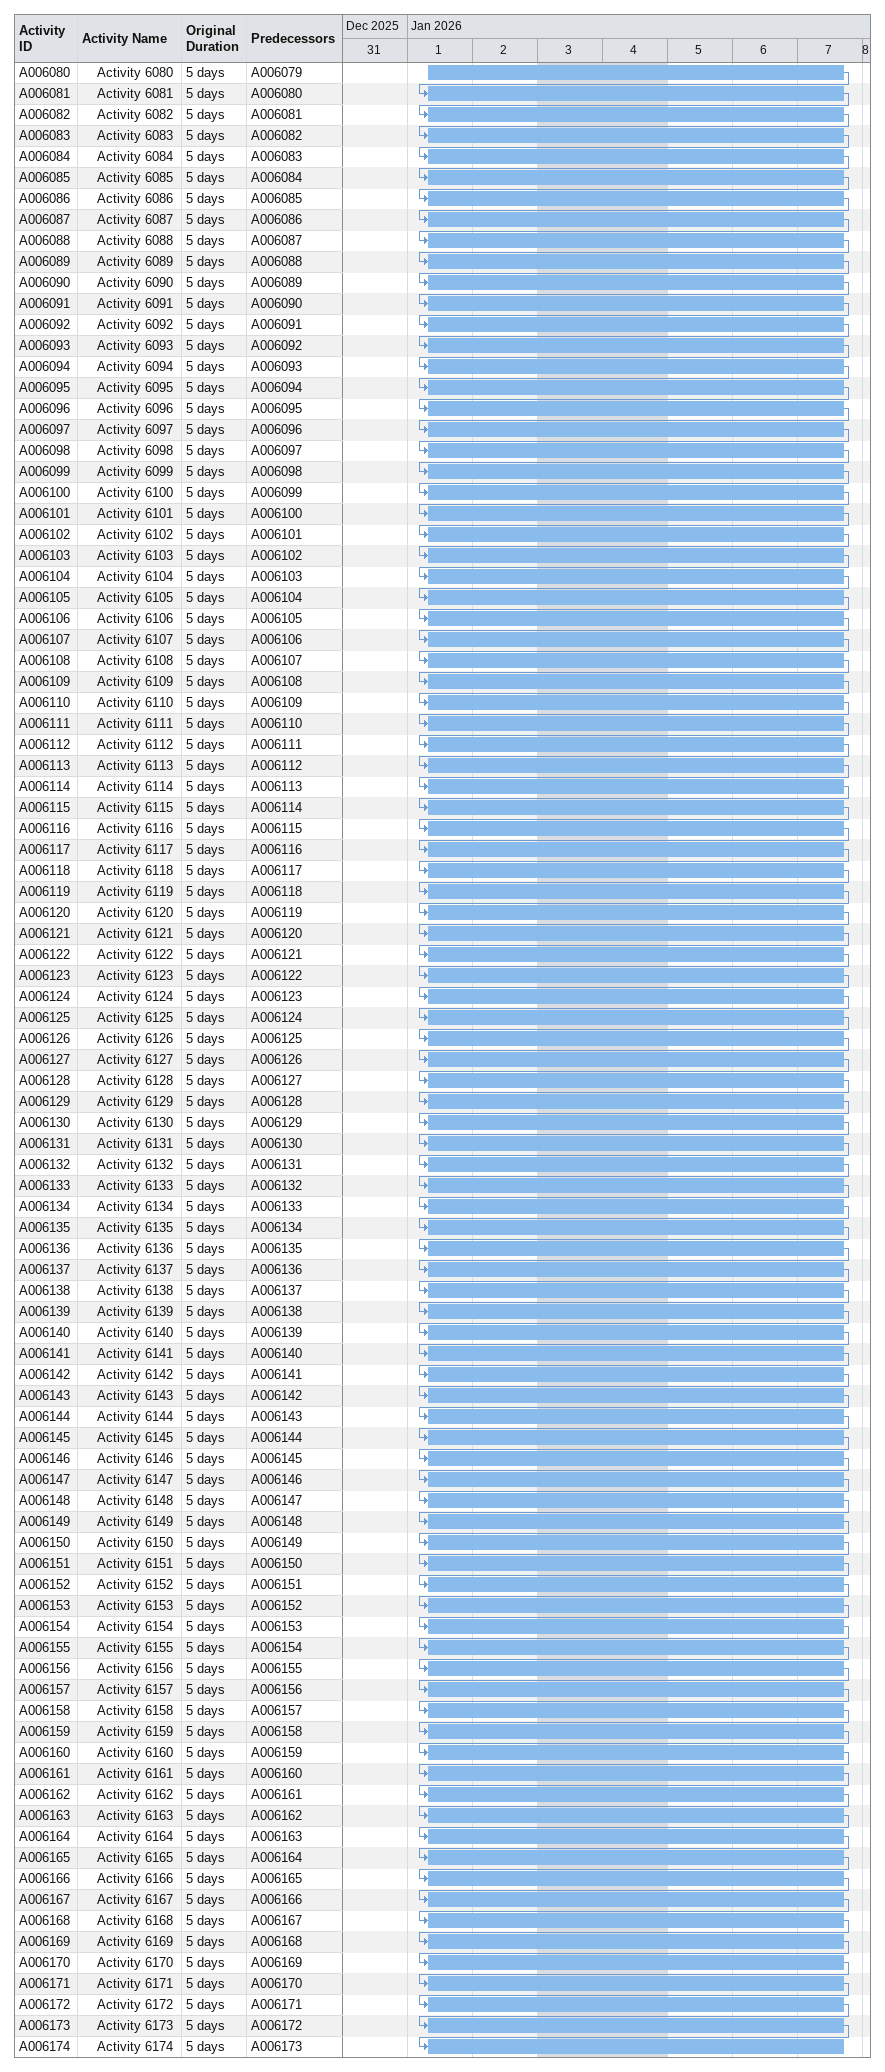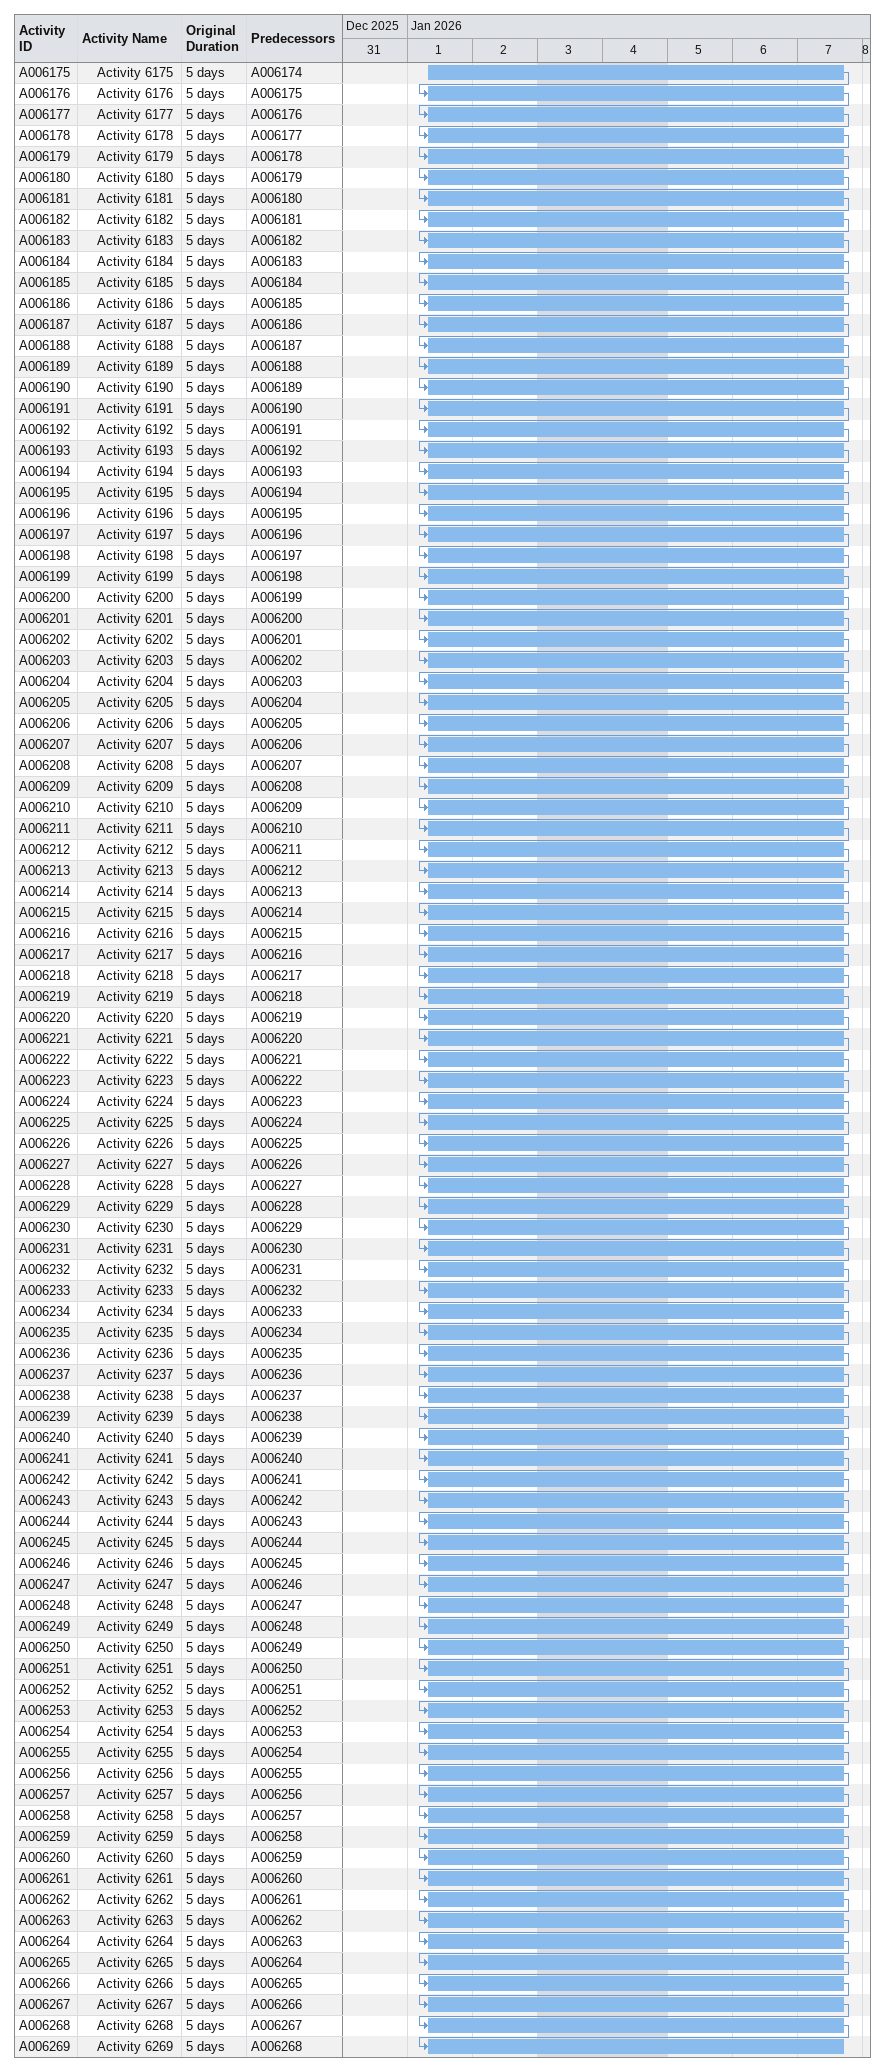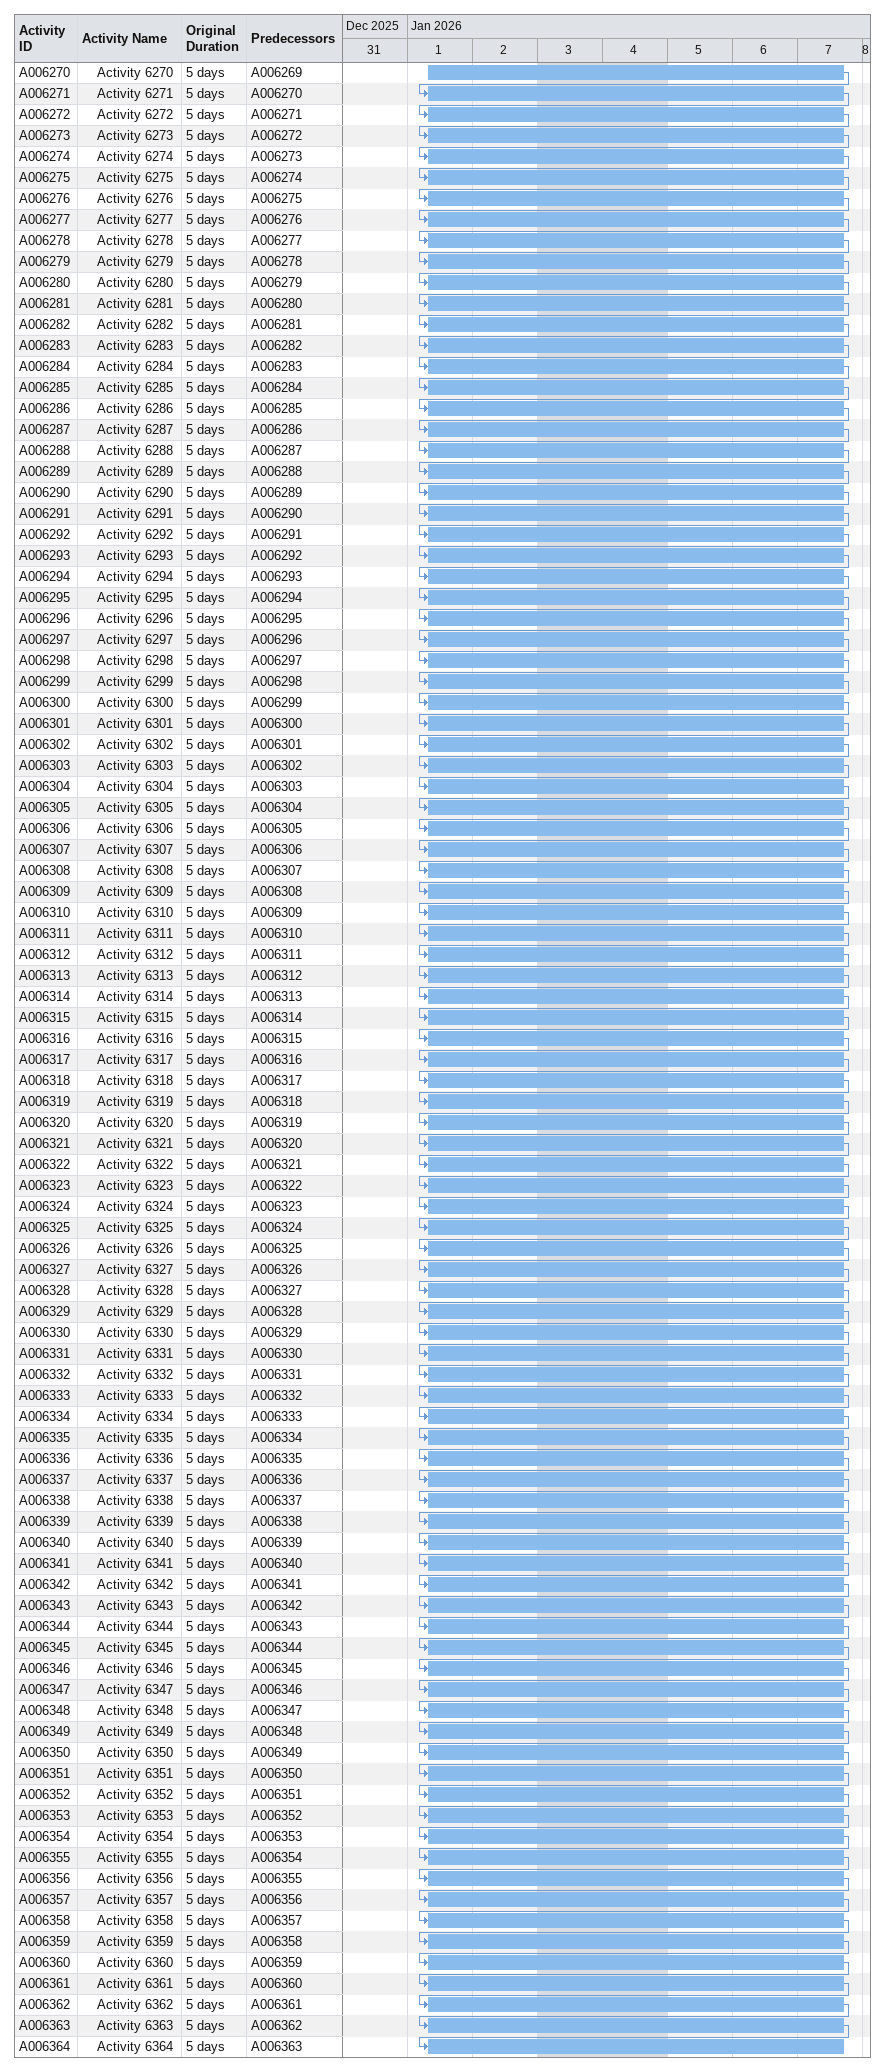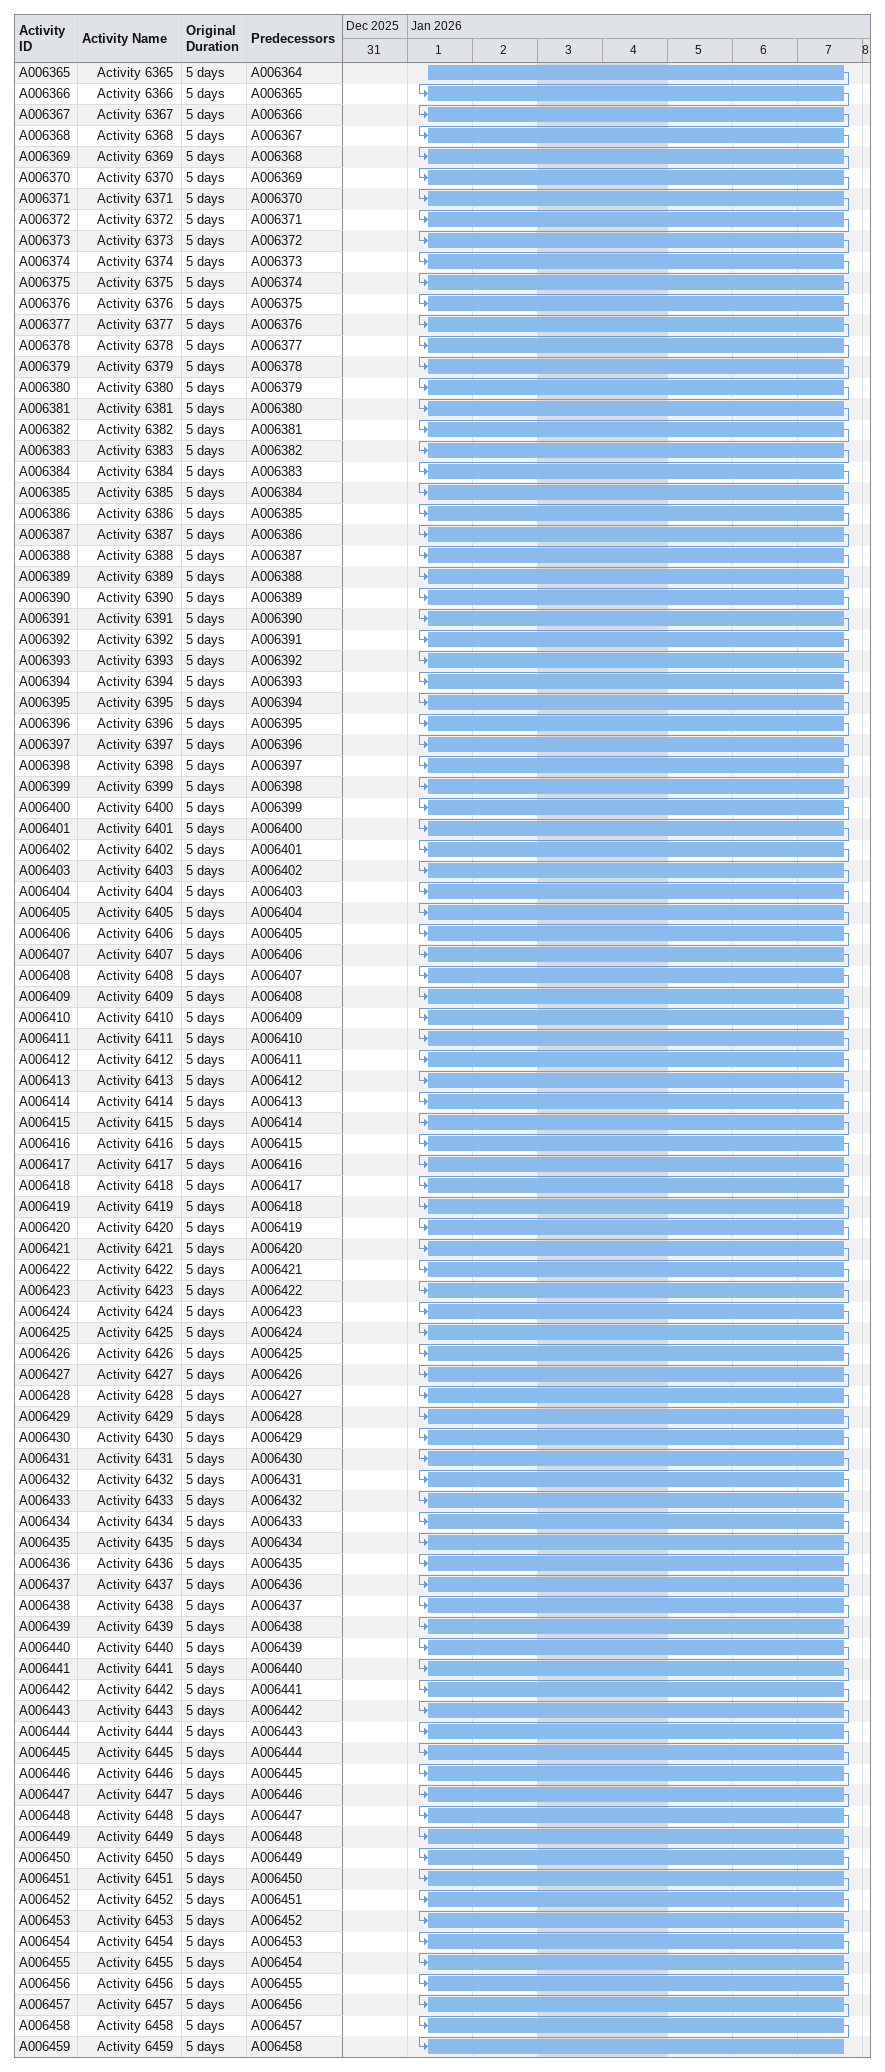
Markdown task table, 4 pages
| ID | Level | Task | Original duration | Start | Finish | Predecessors |
|---|---|---|---|---|---|---|
| A006080 | 2 | Activity 6080 | 5d | 2026-01-01 | 2026-01-07 | A006079 |
| A006081 | 2 | Activity 6081 | 5d | 2026-01-01 | 2026-01-07 | A006080 |
| A006082 | 2 | Activity 6082 | 5d | 2026-01-01 | 2026-01-07 | A006081 |
| A006083 | 2 | Activity 6083 | 5d | 2026-01-01 | 2026-01-07 | A006082 |
| A006084 | 2 | Activity 6084 | 5d | 2026-01-01 | 2026-01-07 | A006083 |
| A006085 | 2 | Activity 6085 | 5d | 2026-01-01 | 2026-01-07 | A006084 |
| A006086 | 2 | Activity 6086 | 5d | 2026-01-01 | 2026-01-07 | A006085 |
| A006087 | 2 | Activity 6087 | 5d | 2026-01-01 | 2026-01-07 | A006086 |
| A006088 | 2 | Activity 6088 | 5d | 2026-01-01 | 2026-01-07 | A006087 |
| A006089 | 2 | Activity 6089 | 5d | 2026-01-01 | 2026-01-07 | A006088 |
| A006090 | 2 | Activity 6090 | 5d | 2026-01-01 | 2026-01-07 | A006089 |
| A006091 | 2 | Activity 6091 | 5d | 2026-01-01 | 2026-01-07 | A006090 |
| A006092 | 2 | Activity 6092 | 5d | 2026-01-01 | 2026-01-07 | A006091 |
| A006093 | 2 | Activity 6093 | 5d | 2026-01-01 | 2026-01-07 | A006092 |
| A006094 | 2 | Activity 6094 | 5d | 2026-01-01 | 2026-01-07 | A006093 |
| A006095 | 2 | Activity 6095 | 5d | 2026-01-01 | 2026-01-07 | A006094 |
| A006096 | 2 | Activity 6096 | 5d | 2026-01-01 | 2026-01-07 | A006095 |
| A006097 | 2 | Activity 6097 | 5d | 2026-01-01 | 2026-01-07 | A006096 |
| A006098 | 2 | Activity 6098 | 5d | 2026-01-01 | 2026-01-07 | A006097 |
| A006099 | 2 | Activity 6099 | 5d | 2026-01-01 | 2026-01-07 | A006098 |
| A006100 | 2 | Activity 6100 | 5d | 2026-01-01 | 2026-01-07 | A006099 |
| A006101 | 2 | Activity 6101 | 5d | 2026-01-01 | 2026-01-07 | A006100 |
| A006102 | 2 | Activity 6102 | 5d | 2026-01-01 | 2026-01-07 | A006101 |
| A006103 | 2 | Activity 6103 | 5d | 2026-01-01 | 2026-01-07 | A006102 |
| A006104 | 2 | Activity 6104 | 5d | 2026-01-01 | 2026-01-07 | A006103 |
| A006105 | 2 | Activity 6105 | 5d | 2026-01-01 | 2026-01-07 | A006104 |
| A006106 | 2 | Activity 6106 | 5d | 2026-01-01 | 2026-01-07 | A006105 |
| A006107 | 2 | Activity 6107 | 5d | 2026-01-01 | 2026-01-07 | A006106 |
| A006108 | 2 | Activity 6108 | 5d | 2026-01-01 | 2026-01-07 | A006107 |
| A006109 | 2 | Activity 6109 | 5d | 2026-01-01 | 2026-01-07 | A006108 |
| A006110 | 2 | Activity 6110 | 5d | 2026-01-01 | 2026-01-07 | A006109 |
| A006111 | 2 | Activity 6111 | 5d | 2026-01-01 | 2026-01-07 | A006110 |
| A006112 | 2 | Activity 6112 | 5d | 2026-01-01 | 2026-01-07 | A006111 |
| A006113 | 2 | Activity 6113 | 5d | 2026-01-01 | 2026-01-07 | A006112 |
| A006114 | 2 | Activity 6114 | 5d | 2026-01-01 | 2026-01-07 | A006113 |
| A006115 | 2 | Activity 6115 | 5d | 2026-01-01 | 2026-01-07 | A006114 |
| A006116 | 2 | Activity 6116 | 5d | 2026-01-01 | 2026-01-07 | A006115 |
| A006117 | 2 | Activity 6117 | 5d | 2026-01-01 | 2026-01-07 | A006116 |
| A006118 | 2 | Activity 6118 | 5d | 2026-01-01 | 2026-01-07 | A006117 |
| A006119 | 2 | Activity 6119 | 5d | 2026-01-01 | 2026-01-07 | A006118 |
| A006120 | 2 | Activity 6120 | 5d | 2026-01-01 | 2026-01-07 | A006119 |
| A006121 | 2 | Activity 6121 | 5d | 2026-01-01 | 2026-01-07 | A006120 |
| A006122 | 2 | Activity 6122 | 5d | 2026-01-01 | 2026-01-07 | A006121 |
| A006123 | 2 | Activity 6123 | 5d | 2026-01-01 | 2026-01-07 | A006122 |
| A006124 | 2 | Activity 6124 | 5d | 2026-01-01 | 2026-01-07 | A006123 |
| A006125 | 2 | Activity 6125 | 5d | 2026-01-01 | 2026-01-07 | A006124 |
| A006126 | 2 | Activity 6126 | 5d | 2026-01-01 | 2026-01-07 | A006125 |
| A006127 | 2 | Activity 6127 | 5d | 2026-01-01 | 2026-01-07 | A006126 |
| A006128 | 2 | Activity 6128 | 5d | 2026-01-01 | 2026-01-07 | A006127 |
| A006129 | 2 | Activity 6129 | 5d | 2026-01-01 | 2026-01-07 | A006128 |
| A006130 | 2 | Activity 6130 | 5d | 2026-01-01 | 2026-01-07 | A006129 |
| A006131 | 2 | Activity 6131 | 5d | 2026-01-01 | 2026-01-07 | A006130 |
| A006132 | 2 | Activity 6132 | 5d | 2026-01-01 | 2026-01-07 | A006131 |
| A006133 | 2 | Activity 6133 | 5d | 2026-01-01 | 2026-01-07 | A006132 |
| A006134 | 2 | Activity 6134 | 5d | 2026-01-01 | 2026-01-07 | A006133 |
| A006135 | 2 | Activity 6135 | 5d | 2026-01-01 | 2026-01-07 | A006134 |
| A006136 | 2 | Activity 6136 | 5d | 2026-01-01 | 2026-01-07 | A006135 |
| A006137 | 2 | Activity 6137 | 5d | 2026-01-01 | 2026-01-07 | A006136 |
| A006138 | 2 | Activity 6138 | 5d | 2026-01-01 | 2026-01-07 | A006137 |
| A006139 | 2 | Activity 6139 | 5d | 2026-01-01 | 2026-01-07 | A006138 |
| A006140 | 2 | Activity 6140 | 5d | 2026-01-01 | 2026-01-07 | A006139 |
| A006141 | 2 | Activity 6141 | 5d | 2026-01-01 | 2026-01-07 | A006140 |
| A006142 | 2 | Activity 6142 | 5d | 2026-01-01 | 2026-01-07 | A006141 |
| A006143 | 2 | Activity 6143 | 5d | 2026-01-01 | 2026-01-07 | A006142 |
| A006144 | 2 | Activity 6144 | 5d | 2026-01-01 | 2026-01-07 | A006143 |
| A006145 | 2 | Activity 6145 | 5d | 2026-01-01 | 2026-01-07 | A006144 |
| A006146 | 2 | Activity 6146 | 5d | 2026-01-01 | 2026-01-07 | A006145 |
| A006147 | 2 | Activity 6147 | 5d | 2026-01-01 | 2026-01-07 | A006146 |
| A006148 | 2 | Activity 6148 | 5d | 2026-01-01 | 2026-01-07 | A006147 |
| A006149 | 2 | Activity 6149 | 5d | 2026-01-01 | 2026-01-07 | A006148 |
| A006150 | 2 | Activity 6150 | 5d | 2026-01-01 | 2026-01-07 | A006149 |
| A006151 | 2 | Activity 6151 | 5d | 2026-01-01 | 2026-01-07 | A006150 |
| A006152 | 2 | Activity 6152 | 5d | 2026-01-01 | 2026-01-07 | A006151 |
| A006153 | 2 | Activity 6153 | 5d | 2026-01-01 | 2026-01-07 | A006152 |
| A006154 | 2 | Activity 6154 | 5d | 2026-01-01 | 2026-01-07 | A006153 |
| A006155 | 2 | Activity 6155 | 5d | 2026-01-01 | 2026-01-07 | A006154 |
| A006156 | 2 | Activity 6156 | 5d | 2026-01-01 | 2026-01-07 | A006155 |
| A006157 | 2 | Activity 6157 | 5d | 2026-01-01 | 2026-01-07 | A006156 |
| A006158 | 2 | Activity 6158 | 5d | 2026-01-01 | 2026-01-07 | A006157 |
| A006159 | 2 | Activity 6159 | 5d | 2026-01-01 | 2026-01-07 | A006158 |
| A006160 | 2 | Activity 6160 | 5d | 2026-01-01 | 2026-01-07 | A006159 |
| A006161 | 2 | Activity 6161 | 5d | 2026-01-01 | 2026-01-07 | A006160 |
| A006162 | 2 | Activity 6162 | 5d | 2026-01-01 | 2026-01-07 | A006161 |
| A006163 | 2 | Activity 6163 | 5d | 2026-01-01 | 2026-01-07 | A006162 |
| A006164 | 2 | Activity 6164 | 5d | 2026-01-01 | 2026-01-07 | A006163 |
| A006165 | 2 | Activity 6165 | 5d | 2026-01-01 | 2026-01-07 | A006164 |
| A006166 | 2 | Activity 6166 | 5d | 2026-01-01 | 2026-01-07 | A006165 |
| A006167 | 2 | Activity 6167 | 5d | 2026-01-01 | 2026-01-07 | A006166 |
| A006168 | 2 | Activity 6168 | 5d | 2026-01-01 | 2026-01-07 | A006167 |
| A006169 | 2 | Activity 6169 | 5d | 2026-01-01 | 2026-01-07 | A006168 |
| A006170 | 2 | Activity 6170 | 5d | 2026-01-01 | 2026-01-07 | A006169 |
| A006171 | 2 | Activity 6171 | 5d | 2026-01-01 | 2026-01-07 | A006170 |
| A006172 | 2 | Activity 6172 | 5d | 2026-01-01 | 2026-01-07 | A006171 |
| A006173 | 2 | Activity 6173 | 5d | 2026-01-01 | 2026-01-07 | A006172 |
| A006174 | 2 | Activity 6174 | 5d | 2026-01-01 | 2026-01-07 | A006173 |
| A006175 | 2 | Activity 6175 | 5d | 2026-01-01 | 2026-01-07 | A006174 |
| A006176 | 2 | Activity 6176 | 5d | 2026-01-01 | 2026-01-07 | A006175 |
| A006177 | 2 | Activity 6177 | 5d | 2026-01-01 | 2026-01-07 | A006176 |
| A006178 | 2 | Activity 6178 | 5d | 2026-01-01 | 2026-01-07 | A006177 |
| A006179 | 2 | Activity 6179 | 5d | 2026-01-01 | 2026-01-07 | A006178 |
| A006180 | 2 | Activity 6180 | 5d | 2026-01-01 | 2026-01-07 | A006179 |
| A006181 | 2 | Activity 6181 | 5d | 2026-01-01 | 2026-01-07 | A006180 |
| A006182 | 2 | Activity 6182 | 5d | 2026-01-01 | 2026-01-07 | A006181 |
| A006183 | 2 | Activity 6183 | 5d | 2026-01-01 | 2026-01-07 | A006182 |
| A006184 | 2 | Activity 6184 | 5d | 2026-01-01 | 2026-01-07 | A006183 |
| A006185 | 2 | Activity 6185 | 5d | 2026-01-01 | 2026-01-07 | A006184 |
| A006186 | 2 | Activity 6186 | 5d | 2026-01-01 | 2026-01-07 | A006185 |
| A006187 | 2 | Activity 6187 | 5d | 2026-01-01 | 2026-01-07 | A006186 |
| A006188 | 2 | Activity 6188 | 5d | 2026-01-01 | 2026-01-07 | A006187 |
| A006189 | 2 | Activity 6189 | 5d | 2026-01-01 | 2026-01-07 | A006188 |
| A006190 | 2 | Activity 6190 | 5d | 2026-01-01 | 2026-01-07 | A006189 |
| A006191 | 2 | Activity 6191 | 5d | 2026-01-01 | 2026-01-07 | A006190 |
| A006192 | 2 | Activity 6192 | 5d | 2026-01-01 | 2026-01-07 | A006191 |
| A006193 | 2 | Activity 6193 | 5d | 2026-01-01 | 2026-01-07 | A006192 |
| A006194 | 2 | Activity 6194 | 5d | 2026-01-01 | 2026-01-07 | A006193 |
| A006195 | 2 | Activity 6195 | 5d | 2026-01-01 | 2026-01-07 | A006194 |
| A006196 | 2 | Activity 6196 | 5d | 2026-01-01 | 2026-01-07 | A006195 |
| A006197 | 2 | Activity 6197 | 5d | 2026-01-01 | 2026-01-07 | A006196 |
| A006198 | 2 | Activity 6198 | 5d | 2026-01-01 | 2026-01-07 | A006197 |
| A006199 | 2 | Activity 6199 | 5d | 2026-01-01 | 2026-01-07 | A006198 |
| A006200 | 2 | Activity 6200 | 5d | 2026-01-01 | 2026-01-07 | A006199 |
| A006201 | 2 | Activity 6201 | 5d | 2026-01-01 | 2026-01-07 | A006200 |
| A006202 | 2 | Activity 6202 | 5d | 2026-01-01 | 2026-01-07 | A006201 |
| A006203 | 2 | Activity 6203 | 5d | 2026-01-01 | 2026-01-07 | A006202 |
| A006204 | 2 | Activity 6204 | 5d | 2026-01-01 | 2026-01-07 | A006203 |
| A006205 | 2 | Activity 6205 | 5d | 2026-01-01 | 2026-01-07 | A006204 |
| A006206 | 2 | Activity 6206 | 5d | 2026-01-01 | 2026-01-07 | A006205 |
| A006207 | 2 | Activity 6207 | 5d | 2026-01-01 | 2026-01-07 | A006206 |
| A006208 | 2 | Activity 6208 | 5d | 2026-01-01 | 2026-01-07 | A006207 |
| A006209 | 2 | Activity 6209 | 5d | 2026-01-01 | 2026-01-07 | A006208 |
| A006210 | 2 | Activity 6210 | 5d | 2026-01-01 | 2026-01-07 | A006209 |
| A006211 | 2 | Activity 6211 | 5d | 2026-01-01 | 2026-01-07 | A006210 |
| A006212 | 2 | Activity 6212 | 5d | 2026-01-01 | 2026-01-07 | A006211 |
| A006213 | 2 | Activity 6213 | 5d | 2026-01-01 | 2026-01-07 | A006212 |
| A006214 | 2 | Activity 6214 | 5d | 2026-01-01 | 2026-01-07 | A006213 |
| A006215 | 2 | Activity 6215 | 5d | 2026-01-01 | 2026-01-07 | A006214 |
| A006216 | 2 | Activity 6216 | 5d | 2026-01-01 | 2026-01-07 | A006215 |
| A006217 | 2 | Activity 6217 | 5d | 2026-01-01 | 2026-01-07 | A006216 |
| A006218 | 2 | Activity 6218 | 5d | 2026-01-01 | 2026-01-07 | A006217 |
| A006219 | 2 | Activity 6219 | 5d | 2026-01-01 | 2026-01-07 | A006218 |
| A006220 | 2 | Activity 6220 | 5d | 2026-01-01 | 2026-01-07 | A006219 |
| A006221 | 2 | Activity 6221 | 5d | 2026-01-01 | 2026-01-07 | A006220 |
| A006222 | 2 | Activity 6222 | 5d | 2026-01-01 | 2026-01-07 | A006221 |
| A006223 | 2 | Activity 6223 | 5d | 2026-01-01 | 2026-01-07 | A006222 |
| A006224 | 2 | Activity 6224 | 5d | 2026-01-01 | 2026-01-07 | A006223 |
| A006225 | 2 | Activity 6225 | 5d | 2026-01-01 | 2026-01-07 | A006224 |
| A006226 | 2 | Activity 6226 | 5d | 2026-01-01 | 2026-01-07 | A006225 |
| A006227 | 2 | Activity 6227 | 5d | 2026-01-01 | 2026-01-07 | A006226 |
| A006228 | 2 | Activity 6228 | 5d | 2026-01-01 | 2026-01-07 | A006227 |
| A006229 | 2 | Activity 6229 | 5d | 2026-01-01 | 2026-01-07 | A006228 |
| A006230 | 2 | Activity 6230 | 5d | 2026-01-01 | 2026-01-07 | A006229 |
| A006231 | 2 | Activity 6231 | 5d | 2026-01-01 | 2026-01-07 | A006230 |
| A006232 | 2 | Activity 6232 | 5d | 2026-01-01 | 2026-01-07 | A006231 |
| A006233 | 2 | Activity 6233 | 5d | 2026-01-01 | 2026-01-07 | A006232 |
| A006234 | 2 | Activity 6234 | 5d | 2026-01-01 | 2026-01-07 | A006233 |
| A006235 | 2 | Activity 6235 | 5d | 2026-01-01 | 2026-01-07 | A006234 |
| A006236 | 2 | Activity 6236 | 5d | 2026-01-01 | 2026-01-07 | A006235 |
| A006237 | 2 | Activity 6237 | 5d | 2026-01-01 | 2026-01-07 | A006236 |
| A006238 | 2 | Activity 6238 | 5d | 2026-01-01 | 2026-01-07 | A006237 |
| A006239 | 2 | Activity 6239 | 5d | 2026-01-01 | 2026-01-07 | A006238 |
| A006240 | 2 | Activity 6240 | 5d | 2026-01-01 | 2026-01-07 | A006239 |
| A006241 | 2 | Activity 6241 | 5d | 2026-01-01 | 2026-01-07 | A006240 |
| A006242 | 2 | Activity 6242 | 5d | 2026-01-01 | 2026-01-07 | A006241 |
| A006243 | 2 | Activity 6243 | 5d | 2026-01-01 | 2026-01-07 | A006242 |
| A006244 | 2 | Activity 6244 | 5d | 2026-01-01 | 2026-01-07 | A006243 |
| A006245 | 2 | Activity 6245 | 5d | 2026-01-01 | 2026-01-07 | A006244 |
| A006246 | 2 | Activity 6246 | 5d | 2026-01-01 | 2026-01-07 | A006245 |
| A006247 | 2 | Activity 6247 | 5d | 2026-01-01 | 2026-01-07 | A006246 |
| A006248 | 2 | Activity 6248 | 5d | 2026-01-01 | 2026-01-07 | A006247 |
| A006249 | 2 | Activity 6249 | 5d | 2026-01-01 | 2026-01-07 | A006248 |
| A006250 | 2 | Activity 6250 | 5d | 2026-01-01 | 2026-01-07 | A006249 |
| A006251 | 2 | Activity 6251 | 5d | 2026-01-01 | 2026-01-07 | A006250 |
| A006252 | 2 | Activity 6252 | 5d | 2026-01-01 | 2026-01-07 | A006251 |
| A006253 | 2 | Activity 6253 | 5d | 2026-01-01 | 2026-01-07 | A006252 |
| A006254 | 2 | Activity 6254 | 5d | 2026-01-01 | 2026-01-07 | A006253 |
| A006255 | 2 | Activity 6255 | 5d | 2026-01-01 | 2026-01-07 | A006254 |
| A006256 | 2 | Activity 6256 | 5d | 2026-01-01 | 2026-01-07 | A006255 |
| A006257 | 2 | Activity 6257 | 5d | 2026-01-01 | 2026-01-07 | A006256 |
| A006258 | 2 | Activity 6258 | 5d | 2026-01-01 | 2026-01-07 | A006257 |
| A006259 | 2 | Activity 6259 | 5d | 2026-01-01 | 2026-01-07 | A006258 |
| A006260 | 2 | Activity 6260 | 5d | 2026-01-01 | 2026-01-07 | A006259 |
| A006261 | 2 | Activity 6261 | 5d | 2026-01-01 | 2026-01-07 | A006260 |
| A006262 | 2 | Activity 6262 | 5d | 2026-01-01 | 2026-01-07 | A006261 |
| A006263 | 2 | Activity 6263 | 5d | 2026-01-01 | 2026-01-07 | A006262 |
| A006264 | 2 | Activity 6264 | 5d | 2026-01-01 | 2026-01-07 | A006263 |
| A006265 | 2 | Activity 6265 | 5d | 2026-01-01 | 2026-01-07 | A006264 |
| A006266 | 2 | Activity 6266 | 5d | 2026-01-01 | 2026-01-07 | A006265 |
| A006267 | 2 | Activity 6267 | 5d | 2026-01-01 | 2026-01-07 | A006266 |
| A006268 | 2 | Activity 6268 | 5d | 2026-01-01 | 2026-01-07 | A006267 |
| A006269 | 2 | Activity 6269 | 5d | 2026-01-01 | 2026-01-07 | A006268 |
| A006270 | 2 | Activity 6270 | 5d | 2026-01-01 | 2026-01-07 | A006269 |
| A006271 | 2 | Activity 6271 | 5d | 2026-01-01 | 2026-01-07 | A006270 |
| A006272 | 2 | Activity 6272 | 5d | 2026-01-01 | 2026-01-07 | A006271 |
| A006273 | 2 | Activity 6273 | 5d | 2026-01-01 | 2026-01-07 | A006272 |
| A006274 | 2 | Activity 6274 | 5d | 2026-01-01 | 2026-01-07 | A006273 |
| A006275 | 2 | Activity 6275 | 5d | 2026-01-01 | 2026-01-07 | A006274 |
| A006276 | 2 | Activity 6276 | 5d | 2026-01-01 | 2026-01-07 | A006275 |
| A006277 | 2 | Activity 6277 | 5d | 2026-01-01 | 2026-01-07 | A006276 |
| A006278 | 2 | Activity 6278 | 5d | 2026-01-01 | 2026-01-07 | A006277 |
| A006279 | 2 | Activity 6279 | 5d | 2026-01-01 | 2026-01-07 | A006278 |
| A006280 | 2 | Activity 6280 | 5d | 2026-01-01 | 2026-01-07 | A006279 |
| A006281 | 2 | Activity 6281 | 5d | 2026-01-01 | 2026-01-07 | A006280 |
| A006282 | 2 | Activity 6282 | 5d | 2026-01-01 | 2026-01-07 | A006281 |
| A006283 | 2 | Activity 6283 | 5d | 2026-01-01 | 2026-01-07 | A006282 |
| A006284 | 2 | Activity 6284 | 5d | 2026-01-01 | 2026-01-07 | A006283 |
| A006285 | 2 | Activity 6285 | 5d | 2026-01-01 | 2026-01-07 | A006284 |
| A006286 | 2 | Activity 6286 | 5d | 2026-01-01 | 2026-01-07 | A006285 |
| A006287 | 2 | Activity 6287 | 5d | 2026-01-01 | 2026-01-07 | A006286 |
| A006288 | 2 | Activity 6288 | 5d | 2026-01-01 | 2026-01-07 | A006287 |
| A006289 | 2 | Activity 6289 | 5d | 2026-01-01 | 2026-01-07 | A006288 |
| A006290 | 2 | Activity 6290 | 5d | 2026-01-01 | 2026-01-07 | A006289 |
| A006291 | 2 | Activity 6291 | 5d | 2026-01-01 | 2026-01-07 | A006290 |
| A006292 | 2 | Activity 6292 | 5d | 2026-01-01 | 2026-01-07 | A006291 |
| A006293 | 2 | Activity 6293 | 5d | 2026-01-01 | 2026-01-07 | A006292 |
| A006294 | 2 | Activity 6294 | 5d | 2026-01-01 | 2026-01-07 | A006293 |
| A006295 | 2 | Activity 6295 | 5d | 2026-01-01 | 2026-01-07 | A006294 |
| A006296 | 2 | Activity 6296 | 5d | 2026-01-01 | 2026-01-07 | A006295 |
| A006297 | 2 | Activity 6297 | 5d | 2026-01-01 | 2026-01-07 | A006296 |
| A006298 | 2 | Activity 6298 | 5d | 2026-01-01 | 2026-01-07 | A006297 |
| A006299 | 2 | Activity 6299 | 5d | 2026-01-01 | 2026-01-07 | A006298 |
| A006300 | 2 | Activity 6300 | 5d | 2026-01-01 | 2026-01-07 | A006299 |
| A006301 | 2 | Activity 6301 | 5d | 2026-01-01 | 2026-01-07 | A006300 |
| A006302 | 2 | Activity 6302 | 5d | 2026-01-01 | 2026-01-07 | A006301 |
| A006303 | 2 | Activity 6303 | 5d | 2026-01-01 | 2026-01-07 | A006302 |
| A006304 | 2 | Activity 6304 | 5d | 2026-01-01 | 2026-01-07 | A006303 |
| A006305 | 2 | Activity 6305 | 5d | 2026-01-01 | 2026-01-07 | A006304 |
| A006306 | 2 | Activity 6306 | 5d | 2026-01-01 | 2026-01-07 | A006305 |
| A006307 | 2 | Activity 6307 | 5d | 2026-01-01 | 2026-01-07 | A006306 |
| A006308 | 2 | Activity 6308 | 5d | 2026-01-01 | 2026-01-07 | A006307 |
| A006309 | 2 | Activity 6309 | 5d | 2026-01-01 | 2026-01-07 | A006308 |
| A006310 | 2 | Activity 6310 | 5d | 2026-01-01 | 2026-01-07 | A006309 |
| A006311 | 2 | Activity 6311 | 5d | 2026-01-01 | 2026-01-07 | A006310 |
| A006312 | 2 | Activity 6312 | 5d | 2026-01-01 | 2026-01-07 | A006311 |
| A006313 | 2 | Activity 6313 | 5d | 2026-01-01 | 2026-01-07 | A006312 |
| A006314 | 2 | Activity 6314 | 5d | 2026-01-01 | 2026-01-07 | A006313 |
| A006315 | 2 | Activity 6315 | 5d | 2026-01-01 | 2026-01-07 | A006314 |
| A006316 | 2 | Activity 6316 | 5d | 2026-01-01 | 2026-01-07 | A006315 |
| A006317 | 2 | Activity 6317 | 5d | 2026-01-01 | 2026-01-07 | A006316 |
| A006318 | 2 | Activity 6318 | 5d | 2026-01-01 | 2026-01-07 | A006317 |
| A006319 | 2 | Activity 6319 | 5d | 2026-01-01 | 2026-01-07 | A006318 |
| A006320 | 2 | Activity 6320 | 5d | 2026-01-01 | 2026-01-07 | A006319 |
| A006321 | 2 | Activity 6321 | 5d | 2026-01-01 | 2026-01-07 | A006320 |
| A006322 | 2 | Activity 6322 | 5d | 2026-01-01 | 2026-01-07 | A006321 |
| A006323 | 2 | Activity 6323 | 5d | 2026-01-01 | 2026-01-07 | A006322 |
| A006324 | 2 | Activity 6324 | 5d | 2026-01-01 | 2026-01-07 | A006323 |
| A006325 | 2 | Activity 6325 | 5d | 2026-01-01 | 2026-01-07 | A006324 |
| A006326 | 2 | Activity 6326 | 5d | 2026-01-01 | 2026-01-07 | A006325 |
| A006327 | 2 | Activity 6327 | 5d | 2026-01-01 | 2026-01-07 | A006326 |
| A006328 | 2 | Activity 6328 | 5d | 2026-01-01 | 2026-01-07 | A006327 |
| A006329 | 2 | Activity 6329 | 5d | 2026-01-01 | 2026-01-07 | A006328 |
| A006330 | 2 | Activity 6330 | 5d | 2026-01-01 | 2026-01-07 | A006329 |
| A006331 | 2 | Activity 6331 | 5d | 2026-01-01 | 2026-01-07 | A006330 |
| A006332 | 2 | Activity 6332 | 5d | 2026-01-01 | 2026-01-07 | A006331 |
| A006333 | 2 | Activity 6333 | 5d | 2026-01-01 | 2026-01-07 | A006332 |
| A006334 | 2 | Activity 6334 | 5d | 2026-01-01 | 2026-01-07 | A006333 |
| A006335 | 2 | Activity 6335 | 5d | 2026-01-01 | 2026-01-07 | A006334 |
| A006336 | 2 | Activity 6336 | 5d | 2026-01-01 | 2026-01-07 | A006335 |
| A006337 | 2 | Activity 6337 | 5d | 2026-01-01 | 2026-01-07 | A006336 |
| A006338 | 2 | Activity 6338 | 5d | 2026-01-01 | 2026-01-07 | A006337 |
| A006339 | 2 | Activity 6339 | 5d | 2026-01-01 | 2026-01-07 | A006338 |
| A006340 | 2 | Activity 6340 | 5d | 2026-01-01 | 2026-01-07 | A006339 |
| A006341 | 2 | Activity 6341 | 5d | 2026-01-01 | 2026-01-07 | A006340 |
| A006342 | 2 | Activity 6342 | 5d | 2026-01-01 | 2026-01-07 | A006341 |
| A006343 | 2 | Activity 6343 | 5d | 2026-01-01 | 2026-01-07 | A006342 |
| A006344 | 2 | Activity 6344 | 5d | 2026-01-01 | 2026-01-07 | A006343 |
| A006345 | 2 | Activity 6345 | 5d | 2026-01-01 | 2026-01-07 | A006344 |
| A006346 | 2 | Activity 6346 | 5d | 2026-01-01 | 2026-01-07 | A006345 |
| A006347 | 2 | Activity 6347 | 5d | 2026-01-01 | 2026-01-07 | A006346 |
| A006348 | 2 | Activity 6348 | 5d | 2026-01-01 | 2026-01-07 | A006347 |
| A006349 | 2 | Activity 6349 | 5d | 2026-01-01 | 2026-01-07 | A006348 |
| A006350 | 2 | Activity 6350 | 5d | 2026-01-01 | 2026-01-07 | A006349 |
| A006351 | 2 | Activity 6351 | 5d | 2026-01-01 | 2026-01-07 | A006350 |
| A006352 | 2 | Activity 6352 | 5d | 2026-01-01 | 2026-01-07 | A006351 |
| A006353 | 2 | Activity 6353 | 5d | 2026-01-01 | 2026-01-07 | A006352 |
| A006354 | 2 | Activity 6354 | 5d | 2026-01-01 | 2026-01-07 | A006353 |
| A006355 | 2 | Activity 6355 | 5d | 2026-01-01 | 2026-01-07 | A006354 |
| A006356 | 2 | Activity 6356 | 5d | 2026-01-01 | 2026-01-07 | A006355 |
| A006357 | 2 | Activity 6357 | 5d | 2026-01-01 | 2026-01-07 | A006356 |
| A006358 | 2 | Activity 6358 | 5d | 2026-01-01 | 2026-01-07 | A006357 |
| A006359 | 2 | Activity 6359 | 5d | 2026-01-01 | 2026-01-07 | A006358 |
| A006360 | 2 | Activity 6360 | 5d | 2026-01-01 | 2026-01-07 | A006359 |
| A006361 | 2 | Activity 6361 | 5d | 2026-01-01 | 2026-01-07 | A006360 |
| A006362 | 2 | Activity 6362 | 5d | 2026-01-01 | 2026-01-07 | A006361 |
| A006363 | 2 | Activity 6363 | 5d | 2026-01-01 | 2026-01-07 | A006362 |
| A006364 | 2 | Activity 6364 | 5d | 2026-01-01 | 2026-01-07 | A006363 |
| A006365 | 2 | Activity 6365 | 5d | 2026-01-01 | 2026-01-07 | A006364 |
| A006366 | 2 | Activity 6366 | 5d | 2026-01-01 | 2026-01-07 | A006365 |
| A006367 | 2 | Activity 6367 | 5d | 2026-01-01 | 2026-01-07 | A006366 |
| A006368 | 2 | Activity 6368 | 5d | 2026-01-01 | 2026-01-07 | A006367 |
| A006369 | 2 | Activity 6369 | 5d | 2026-01-01 | 2026-01-07 | A006368 |
| A006370 | 2 | Activity 6370 | 5d | 2026-01-01 | 2026-01-07 | A006369 |
| A006371 | 2 | Activity 6371 | 5d | 2026-01-01 | 2026-01-07 | A006370 |
| A006372 | 2 | Activity 6372 | 5d | 2026-01-01 | 2026-01-07 | A006371 |
| A006373 | 2 | Activity 6373 | 5d | 2026-01-01 | 2026-01-07 | A006372 |
| A006374 | 2 | Activity 6374 | 5d | 2026-01-01 | 2026-01-07 | A006373 |
| A006375 | 2 | Activity 6375 | 5d | 2026-01-01 | 2026-01-07 | A006374 |
| A006376 | 2 | Activity 6376 | 5d | 2026-01-01 | 2026-01-07 | A006375 |
| A006377 | 2 | Activity 6377 | 5d | 2026-01-01 | 2026-01-07 | A006376 |
| A006378 | 2 | Activity 6378 | 5d | 2026-01-01 | 2026-01-07 | A006377 |
| A006379 | 2 | Activity 6379 | 5d | 2026-01-01 | 2026-01-07 | A006378 |
| A006380 | 2 | Activity 6380 | 5d | 2026-01-01 | 2026-01-07 | A006379 |
| A006381 | 2 | Activity 6381 | 5d | 2026-01-01 | 2026-01-07 | A006380 |
| A006382 | 2 | Activity 6382 | 5d | 2026-01-01 | 2026-01-07 | A006381 |
| A006383 | 2 | Activity 6383 | 5d | 2026-01-01 | 2026-01-07 | A006382 |
| A006384 | 2 | Activity 6384 | 5d | 2026-01-01 | 2026-01-07 | A006383 |
| A006385 | 2 | Activity 6385 | 5d | 2026-01-01 | 2026-01-07 | A006384 |
| A006386 | 2 | Activity 6386 | 5d | 2026-01-01 | 2026-01-07 | A006385 |
| A006387 | 2 | Activity 6387 | 5d | 2026-01-01 | 2026-01-07 | A006386 |
| A006388 | 2 | Activity 6388 | 5d | 2026-01-01 | 2026-01-07 | A006387 |
| A006389 | 2 | Activity 6389 | 5d | 2026-01-01 | 2026-01-07 | A006388 |
| A006390 | 2 | Activity 6390 | 5d | 2026-01-01 | 2026-01-07 | A006389 |
| A006391 | 2 | Activity 6391 | 5d | 2026-01-01 | 2026-01-07 | A006390 |
| A006392 | 2 | Activity 6392 | 5d | 2026-01-01 | 2026-01-07 | A006391 |
| A006393 | 2 | Activity 6393 | 5d | 2026-01-01 | 2026-01-07 | A006392 |
| A006394 | 2 | Activity 6394 | 5d | 2026-01-01 | 2026-01-07 | A006393 |
| A006395 | 2 | Activity 6395 | 5d | 2026-01-01 | 2026-01-07 | A006394 |
| A006396 | 2 | Activity 6396 | 5d | 2026-01-01 | 2026-01-07 | A006395 |
| A006397 | 2 | Activity 6397 | 5d | 2026-01-01 | 2026-01-07 | A006396 |
| A006398 | 2 | Activity 6398 | 5d | 2026-01-01 | 2026-01-07 | A006397 |
| A006399 | 2 | Activity 6399 | 5d | 2026-01-01 | 2026-01-07 | A006398 |
| A006400 | 2 | Activity 6400 | 5d | 2026-01-01 | 2026-01-07 | A006399 |
| A006401 | 2 | Activity 6401 | 5d | 2026-01-01 | 2026-01-07 | A006400 |
| A006402 | 2 | Activity 6402 | 5d | 2026-01-01 | 2026-01-07 | A006401 |
| A006403 | 2 | Activity 6403 | 5d | 2026-01-01 | 2026-01-07 | A006402 |
| A006404 | 2 | Activity 6404 | 5d | 2026-01-01 | 2026-01-07 | A006403 |
| A006405 | 2 | Activity 6405 | 5d | 2026-01-01 | 2026-01-07 | A006404 |
| A006406 | 2 | Activity 6406 | 5d | 2026-01-01 | 2026-01-07 | A006405 |
| A006407 | 2 | Activity 6407 | 5d | 2026-01-01 | 2026-01-07 | A006406 |
| A006408 | 2 | Activity 6408 | 5d | 2026-01-01 | 2026-01-07 | A006407 |
| A006409 | 2 | Activity 6409 | 5d | 2026-01-01 | 2026-01-07 | A006408 |
| A006410 | 2 | Activity 6410 | 5d | 2026-01-01 | 2026-01-07 | A006409 |
| A006411 | 2 | Activity 6411 | 5d | 2026-01-01 | 2026-01-07 | A006410 |
| A006412 | 2 | Activity 6412 | 5d | 2026-01-01 | 2026-01-07 | A006411 |
| A006413 | 2 | Activity 6413 | 5d | 2026-01-01 | 2026-01-07 | A006412 |
| A006414 | 2 | Activity 6414 | 5d | 2026-01-01 | 2026-01-07 | A006413 |
| A006415 | 2 | Activity 6415 | 5d | 2026-01-01 | 2026-01-07 | A006414 |
| A006416 | 2 | Activity 6416 | 5d | 2026-01-01 | 2026-01-07 | A006415 |
| A006417 | 2 | Activity 6417 | 5d | 2026-01-01 | 2026-01-07 | A006416 |
| A006418 | 2 | Activity 6418 | 5d | 2026-01-01 | 2026-01-07 | A006417 |
| A006419 | 2 | Activity 6419 | 5d | 2026-01-01 | 2026-01-07 | A006418 |
| A006420 | 2 | Activity 6420 | 5d | 2026-01-01 | 2026-01-07 | A006419 |
| A006421 | 2 | Activity 6421 | 5d | 2026-01-01 | 2026-01-07 | A006420 |
| A006422 | 2 | Activity 6422 | 5d | 2026-01-01 | 2026-01-07 | A006421 |
| A006423 | 2 | Activity 6423 | 5d | 2026-01-01 | 2026-01-07 | A006422 |
| A006424 | 2 | Activity 6424 | 5d | 2026-01-01 | 2026-01-07 | A006423 |
| A006425 | 2 | Activity 6425 | 5d | 2026-01-01 | 2026-01-07 | A006424 |
| A006426 | 2 | Activity 6426 | 5d | 2026-01-01 | 2026-01-07 | A006425 |
| A006427 | 2 | Activity 6427 | 5d | 2026-01-01 | 2026-01-07 | A006426 |
| A006428 | 2 | Activity 6428 | 5d | 2026-01-01 | 2026-01-07 | A006427 |
| A006429 | 2 | Activity 6429 | 5d | 2026-01-01 | 2026-01-07 | A006428 |
| A006430 | 2 | Activity 6430 | 5d | 2026-01-01 | 2026-01-07 | A006429 |
| A006431 | 2 | Activity 6431 | 5d | 2026-01-01 | 2026-01-07 | A006430 |
| A006432 | 2 | Activity 6432 | 5d | 2026-01-01 | 2026-01-07 | A006431 |
| A006433 | 2 | Activity 6433 | 5d | 2026-01-01 | 2026-01-07 | A006432 |
| A006434 | 2 | Activity 6434 | 5d | 2026-01-01 | 2026-01-07 | A006433 |
| A006435 | 2 | Activity 6435 | 5d | 2026-01-01 | 2026-01-07 | A006434 |
| A006436 | 2 | Activity 6436 | 5d | 2026-01-01 | 2026-01-07 | A006435 |
| A006437 | 2 | Activity 6437 | 5d | 2026-01-01 | 2026-01-07 | A006436 |
| A006438 | 2 | Activity 6438 | 5d | 2026-01-01 | 2026-01-07 | A006437 |
| A006439 | 2 | Activity 6439 | 5d | 2026-01-01 | 2026-01-07 | A006438 |
| A006440 | 2 | Activity 6440 | 5d | 2026-01-01 | 2026-01-07 | A006439 |
| A006441 | 2 | Activity 6441 | 5d | 2026-01-01 | 2026-01-07 | A006440 |
| A006442 | 2 | Activity 6442 | 5d | 2026-01-01 | 2026-01-07 | A006441 |
| A006443 | 2 | Activity 6443 | 5d | 2026-01-01 | 2026-01-07 | A006442 |
| A006444 | 2 | Activity 6444 | 5d | 2026-01-01 | 2026-01-07 | A006443 |
| A006445 | 2 | Activity 6445 | 5d | 2026-01-01 | 2026-01-07 | A006444 |
| A006446 | 2 | Activity 6446 | 5d | 2026-01-01 | 2026-01-07 | A006445 |
| A006447 | 2 | Activity 6447 | 5d | 2026-01-01 | 2026-01-07 | A006446 |
| A006448 | 2 | Activity 6448 | 5d | 2026-01-01 | 2026-01-07 | A006447 |
| A006449 | 2 | Activity 6449 | 5d | 2026-01-01 | 2026-01-07 | A006448 |
| A006450 | 2 | Activity 6450 | 5d | 2026-01-01 | 2026-01-07 | A006449 |
| A006451 | 2 | Activity 6451 | 5d | 2026-01-01 | 2026-01-07 | A006450 |
| A006452 | 2 | Activity 6452 | 5d | 2026-01-01 | 2026-01-07 | A006451 |
| A006453 | 2 | Activity 6453 | 5d | 2026-01-01 | 2026-01-07 | A006452 |
| A006454 | 2 | Activity 6454 | 5d | 2026-01-01 | 2026-01-07 | A006453 |
| A006455 | 2 | Activity 6455 | 5d | 2026-01-01 | 2026-01-07 | A006454 |
| A006456 | 2 | Activity 6456 | 5d | 2026-01-01 | 2026-01-07 | A006455 |
| A006457 | 2 | Activity 6457 | 5d | 2026-01-01 | 2026-01-07 | A006456 |
| A006458 | 2 | Activity 6458 | 5d | 2026-01-01 | 2026-01-07 | A006457 |
| A006459 | 2 | Activity 6459 | 5d | 2026-01-01 | 2026-01-07 | A006458 |
